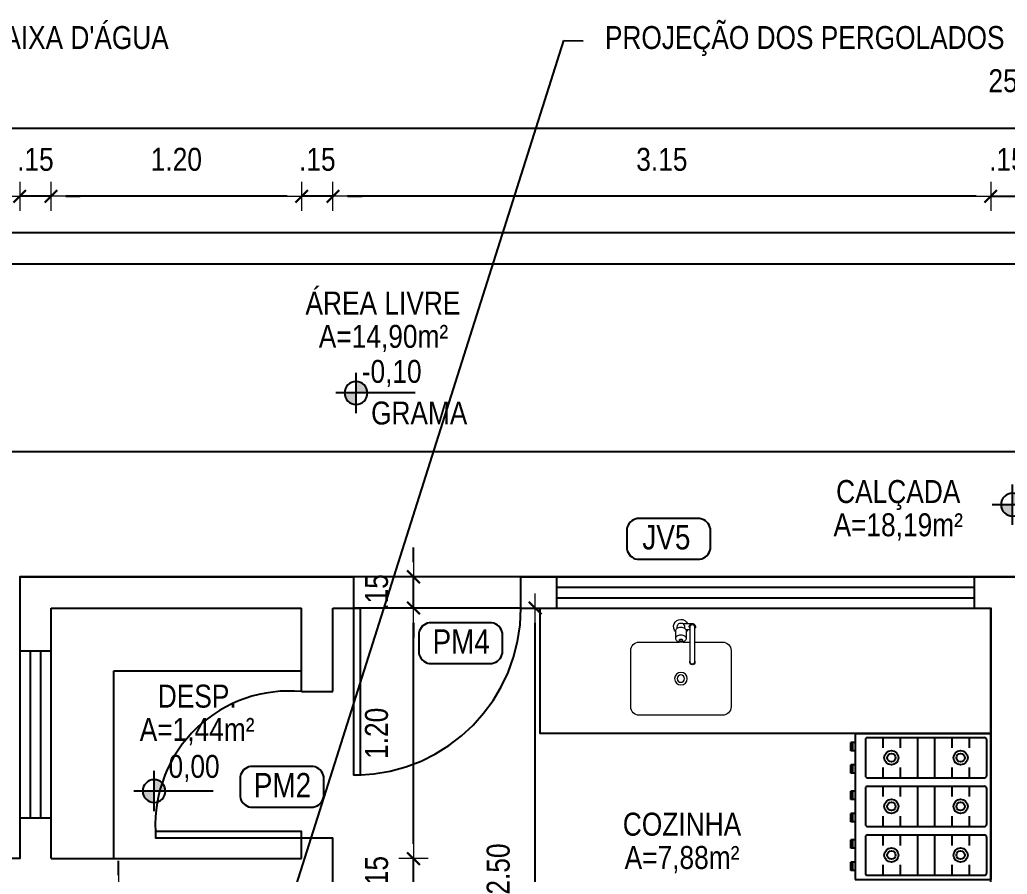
# Model space of a CAD drawing. Header units: millimetres. Extents: x -677 to -23, y -135 to 1112.
# Drawn here: x -56.396 to -51.667, y 846.009 to 850.103 of the extents above; entities that cross this region are included whole.
import ezdxf
from ezdxf.enums import TextEntityAlignment as Align

# ---------------------------------------------------------------- set-up
doc = ezdxf.new("R2010")
doc.units = ezdxf.units.MM
doc.header["$LTSCALE"] = 20
doc.header["$MEASUREMENT"] = 0
doc.header["$PDSIZE"] = -5
doc.linetypes.add('CONTINU', pattern=[0])
doc.linetypes.add('HIDDEN2', pattern=[0.1875, 0.125, -0.0625])
doc.layers.get('0').update_dxf_attribs({"linetype": 'CONTINUOUS'})
doc.layers.get('Defpoints').update_dxf_attribs({"linetype": 'CONTINUOUS'})
for name, color, linetype in [('a-pem-m', 6, 'CONTINUOUS'), ('COTA', 7, 'CONTINUOUS'), ('COZINHA', 6, 'CONTINUOUS'), ('DIVERSOS', 1, 'CONTINUOUS'), ('E-txt-g', 3, 'CONTINUOUS'), ('Layer1', 7, 'CONTINUOUS'), ('LAYER7', 4, 'CONTINUOUS')]:
    doc.layers.add(name, color=color, linetype=linetype)
for name, color, linetype, lineweight in [('E-Cta-W', 7, 'CONTINUOUS', 20), ('E-Lay-9', 9, 'CONTINUOUS', 9), ('E-Pen-C', 4, 'CONTINUOUS', 15), ('E-Pen-G', 3, 'CONTINUOUS', 30), ('E-Txt-W', 7, 'CONTINUOUS', 20)]:
    doc.layers.add(name, color=color, linetype=linetype, lineweight=lineweight)
doc.styles.add('F2', font='swissc.ttf')
doc.styles.add('REG60', font='romans.shx', dxfattribs={"width": 0.8, "height": 0.15})
doc.styles.add('REG80', font='romans.shx', dxfattribs={"width": 0.8, "height": 0.2})
doc.dimstyles.new('DIMENSION-1', dxfattribs={"dimtxt": 0.11, "dimasz": 0.07, "dimexe": 1, "dimexo": 0, "dimgap": 0.12, "dimtad": 1, "dimzin": 7, "dimdsep": 46, "dimtxsty": 'F2', "dimblk1": 'TRACO', "dimblk2": 'TRACO', "dimsah": 1, "dimcen": 1, "dimse1": 1, "dimse2": 1, "dimclrd": 256, "dimclre": 256, "dimclrt": 6, "dimadec": 0, "dimazin": 0, "dimtfac": 1, "dimtix": 1, "dimtmove": 2, "dimatfit": 3, "dimldrblk": 'TRACO', "dimfxl": 1, "dimtolj": 1, "dimtzin": 0, "dimarcsym": 0})
doc.dimstyles.get("Standard").update_dxf_attribs({"dimtxt": 0.18, "dimasz": 0.18, "dimexe": 0.18, "dimexo": 0.0625, "dimgap": 0.09, "dimtad": 0, "dimtih": 1, "dimtoh": 1, "dimdec": 4, "dimzin": 0, "dimdsep": 46, "dimtxsty": 'Standard', "dimcen": 0.09, "dimadec": 0, "dimazin": 0, "dimtfac": 1, "dimtdec": 4, "dimtofl": 0, "dimtmove": 0, "dimatfit": 3, "dimfxl": 1, "dimtolj": 1, "dimtzin": 0, "dimarcsym": 0})

# ---------------------------------------------------------------- blocks, each defined once
blk = doc.blocks.new('TXT-AMB75')
at = {"layer": 'E-txt-g', "style": 'REG80', "width": 0.8, "flags": 8}
blk.add_attdef('TXT', text='', height=0.2, dxfattribs=at).set_placement((0.0055, 0.2964), align=Align.CENTER)
at = {"layer": 'E-Txt-W', "style": 'REG60', "width": 0.8, "flags": 8}
blk.add_attdef('TXT', text='', height=0.15, dxfattribs=at).set_placement((0.0055, 0.0271), align=Align.CENTER)
blk = doc.blocks.new('TRACO')
at = {"layer": 'E-Pen-C'}
for p, q in [((0, 1), (0, -1)), ((-1, 0), (1, 0))]:
    blk.add_line(p, q, dxfattribs=at)
at = {"layer": 'E-Pen-G'}
blk.add_line((-0.424, -0.424), (0.424, 0.424), dxfattribs=at)
blk = doc.blocks.new('*D358')
at = {"color": 4, "lineweight": -2}
blk.add_line((-58.1747, 849.2568), (-56.466, 849.2568), dxfattribs=at)
at = {"layer": 'Defpoints', "color": 0, "linetype": 'Continuous'}
for p in [(-56.396, 849.2568), (-58.2447, 847.434), (-56.396, 847.434)]:
    blk.add_point(p, dxfattribs=at)
at = {"color": 4, "linetype": 'Continuous', "lineweight": -2, "xscale": 0.07, "yscale": 0.07, "zscale": 0.07, "rotation": 180}
blk.add_blockref('TRACO', (-58.2447, 849.2568), dxfattribs=at)
at = {"color": 4, "linetype": 'Continuous', "lineweight": -2, "xscale": 0.07, "yscale": 0.07, "zscale": 0.07}
blk.add_blockref('TRACO', (-56.396, 849.2568), dxfattribs=at)
at = {"color": 4, "linetype": 'Continuous', "insert": (-57.3203, 849.4333), "char_height": 0.11, "attachment_point": 5, "style": 'F2'}
blk.add_mtext('\\A1;1.85', dxfattribs=at)
blk = doc.blocks.new('*D359')
at = {"color": 4, "lineweight": -2}
for p, q in [((-51.816, 849.2568), (-51.886, 849.2568)), ((-51.746, 849.2568), (-51.586, 849.2568)), ((-51.516, 849.2568), (-51.446, 849.2568))]:
    blk.add_line(p, q, dxfattribs=at)
at = {"layer": 'Defpoints', "color": 0, "linetype": 'Continuous'}
for p in [(-51.586, 849.2568), (-51.746, 847.284), (-51.586, 847.284)]:
    blk.add_point(p, dxfattribs=at)
at = {"color": 4, "linetype": 'Continuous', "lineweight": -2, "xscale": 0.07, "yscale": 0.07, "zscale": 0.07}
blk.add_blockref('TRACO', (-51.746, 849.2568), dxfattribs=at)
at = {"color": 4, "linetype": 'Continuous', "lineweight": -2, "xscale": 0.07, "yscale": 0.07, "zscale": 0.07, "rotation": 180}
blk.add_blockref('TRACO', (-51.586, 849.2568), dxfattribs=at)
at = {"color": 4, "linetype": 'Continuous', "insert": (-51.666, 849.4333), "char_height": 0.11, "attachment_point": 5, "style": 'F2'}
blk.add_mtext('\\A1;.15', dxfattribs=at)
blk = doc.blocks.new('Fogão03_6')
at = {"layer": 'a-pem-m', "color": 8}
for p, q in [((-0.35, -0.65), (-0.35, 0)), ((-0.35, 0), (0.35, 0)), ((-0.35, 0), (0.35, 0)), ((-0.35, -0.65), (-0.35, 0)), ((-0.33, -0.59), (-0.33, -0.03)), ((-0.33, -0.59), (-0.33, -0.03)), ((-0.32, -0.02), (-0.1467, -0.02)), ((-0.32, -0.02), (-0.1467, -0.02)), ((-0.1367, -0.59), (-0.1367, -0.03)), ((-0.1367, -0.59), (-0.1367, -0.03)), ((-0.0967, -0.59), (-0.0967, -0.03)), ((-0.0967, -0.59), (-0.0967, -0.03)), ((-0.0867, -0.02), (0.0867, -0.02)), ((-0.0867, -0.02), (0.0867, -0.02)), ((0.0967, -0.59), (0.0967, -0.03)), ((0.0967, -0.59), (0.0967, -0.03)), ((0.1367, -0.59), (0.1367, -0.03)), ((0.1367, -0.59), (0.1367, -0.03)), ((0.1467, -0.02), (0.32, -0.02)), ((0.1467, -0.02), (0.32, -0.02)), ((0.33, -0.59), (0.33, -0.03)), ((0.33, -0.59), (0.33, -0.03)), ((0.35, -0.65), (0.35, 0)), ((0.35, -0.65), (0.35, 0)), ((-0.33, -0.1029), (-0.28, -0.1029)), ((-0.33, -0.1029), (-0.28, -0.1029)), ((-0.1867, -0.1029), (-0.1367, -0.1029)), ((-0.1867, -0.1029), (-0.1367, -0.1029)), ((-0.0967, -0.1029), (-0.0467, -0.1029)), ((-0.0967, -0.1029), (-0.0467, -0.1029)), ((0.0467, -0.1029), (0.0967, -0.1029)), ((0.0467, -0.1029), (0.0967, -0.1029)), ((0.1367, -0.1029), (0.1867, -0.1029)), ((0.1367, -0.1029), (0.1867, -0.1029)), ((0.28, -0.1029), (0.33, -0.1029)), ((0.28, -0.1029), (0.33, -0.1029)), ((-0.33, -0.1857), (-0.28, -0.1857)), ((-0.33, -0.1857), (-0.28, -0.1857)), ((-0.1867, -0.1857), (-0.1367, -0.1857)), ((-0.1867, -0.1857), (-0.1367, -0.1857)), ((-0.0967, -0.1857), (-0.0467, -0.1857)), ((-0.0967, -0.1857), (-0.0467, -0.1857)), ((0.0467, -0.1857), (0.0967, -0.1857)), ((0.0467, -0.1857), (0.0967, -0.1857)), ((0.1367, -0.1857), (0.1867, -0.1857)), ((0.1367, -0.1857), (0.1867, -0.1857)), ((0.28, -0.1857), (0.33, -0.1857)), ((0.28, -0.1857), (0.33, -0.1857)), ((-0.33, -0.2686), (-0.1367, -0.2686)), ((-0.33, -0.2686), (-0.1367, -0.2686)), ((-0.0967, -0.2686), (0.0967, -0.2686)), ((-0.0967, -0.2686), (0.0967, -0.2686)), ((0.1367, -0.2686), (0.33, -0.2686)), ((0.1367, -0.2686), (0.33, -0.2686)), ((-0.33, -0.3514), (-0.1367, -0.3514)), ((-0.33, -0.3514), (-0.1367, -0.3514)), ((-0.0967, -0.3514), (0.0967, -0.3514)), ((-0.0967, -0.3514), (0.0967, -0.3514)), ((0.1367, -0.3514), (0.33, -0.3514)), ((0.1367, -0.3514), (0.33, -0.3514)), ((-0.33, -0.4343), (-0.28, -0.4343)), ((-0.33, -0.4343), (-0.28, -0.4343)), ((-0.1867, -0.4343), (-0.1367, -0.4343)), ((-0.1867, -0.4343), (-0.1367, -0.4343)), ((-0.0967, -0.4343), (-0.0467, -0.4343)), ((-0.0967, -0.4343), (-0.0467, -0.4343)), ((0.0467, -0.4343), (0.0967, -0.4343)), ((0.0467, -0.4343), (0.0967, -0.4343)), ((0.1367, -0.4343), (0.1867, -0.4343)), ((0.1367, -0.4343), (0.1867, -0.4343)), ((0.28, -0.4343), (0.33, -0.4343)), ((0.28, -0.4343), (0.33, -0.4343)), ((-0.33, -0.5171), (-0.28, -0.5171)), ((-0.33, -0.5171), (-0.28, -0.5171)), ((-0.1867, -0.5171), (-0.1367, -0.5171)), ((-0.1867, -0.5171), (-0.1367, -0.5171)), ((-0.0967, -0.5171), (-0.0467, -0.5171)), ((-0.0967, -0.5171), (-0.0467, -0.5171)), ((0.0467, -0.5171), (0.0967, -0.5171)), ((0.0467, -0.5171), (0.0967, -0.5171)), ((0.1367, -0.5171), (0.1867, -0.5171)), ((0.1367, -0.5171), (0.1867, -0.5171)), ((0.28, -0.5171), (0.33, -0.5171)), ((0.28, -0.5171), (0.33, -0.5171)), ((-0.32, -0.6), (-0.1467, -0.6)), ((-0.32, -0.6), (-0.1467, -0.6)), ((-0.0867, -0.6), (0.0867, -0.6)), ((-0.0867, -0.6), (0.0867, -0.6)), ((0.1467, -0.6), (0.32, -0.6)), ((0.1467, -0.6), (0.32, -0.6)), ((-0.35, -0.65), (0.35, -0.65)), ((-0.35, -0.65), (0.35, -0.65)), ((-0.3068, -0.65), (-0.3068, -0.67)), ((-0.3068, -0.65), (-0.3068, -0.67)), ((-0.2669, -0.66), (-0.3068, -0.66)), ((-0.2669, -0.66), (-0.3068, -0.66)), ((-0.2669, -0.65), (-0.2669, -0.67)), ((-0.2669, -0.65), (-0.2669, -0.67)), ((-0.1998, -0.65), (-0.1998, -0.67)), ((-0.1998, -0.65), (-0.1998, -0.67)), ((-0.1599, -0.66), (-0.1998, -0.66)), ((-0.1599, -0.66), (-0.1998, -0.66)), ((-0.1599, -0.65), (-0.1599, -0.67)), ((-0.1599, -0.65), (-0.1599, -0.67)), ((-0.0734, -0.65), (-0.0734, -0.67)), ((-0.0734, -0.65), (-0.0734, -0.67)), ((-0.0335, -0.66), (-0.0734, -0.66)), ((-0.0335, -0.66), (-0.0734, -0.66)), ((-0.0335, -0.65), (-0.0335, -0.67)), ((-0.0335, -0.65), (-0.0335, -0.67)), ((0.0335, -0.65), (0.0335, -0.67)), ((0.0335, -0.65), (0.0335, -0.67)), ((0.0734, -0.66), (0.0335, -0.66)), ((0.0734, -0.66), (0.0335, -0.66)), ((0.0734, -0.65), (0.0734, -0.67)), ((0.0734, -0.65), (0.0734, -0.67)), ((0.1599, -0.65), (0.1599, -0.67)), ((0.1599, -0.65), (0.1599, -0.67)), ((0.1998, -0.66), (0.1599, -0.66)), ((0.1998, -0.66), (0.1599, -0.66)), ((0.1998, -0.65), (0.1998, -0.67)), ((0.1998, -0.65), (0.1998, -0.67)), ((0.2669, -0.65), (0.2669, -0.67)), ((0.2669, -0.65), (0.2669, -0.67)), ((0.3067, -0.66), (0.2669, -0.66)), ((0.3067, -0.66), (0.2669, -0.66)), ((0.3067, -0.65), (0.3067, -0.67)), ((0.3067, -0.65), (0.3067, -0.67)), ((-0.2669, -0.67), (-0.3068, -0.67)), ((-0.2669, -0.67), (-0.3068, -0.67)), ((-0.1599, -0.67), (-0.1998, -0.67)), ((-0.1599, -0.67), (-0.1998, -0.67)), ((-0.0335, -0.67), (-0.0734, -0.67)), ((-0.0335, -0.67), (-0.0734, -0.67)), ((0.0734, -0.67), (0.0335, -0.67)), ((0.0734, -0.67), (0.0335, -0.67)), ((0.1998, -0.67), (0.1599, -0.67)), ((0.1998, -0.67), (0.1599, -0.67)), ((0.3067, -0.67), (0.2669, -0.67)), ((0.3067, -0.67), (0.2669, -0.67))]:
    blk.add_line(p, q, dxfattribs=at)
for centre, radius in [((-0.2333, -0.1443), 0.0341), ((-0.2333, -0.1443), 0.0341), ((-0.2333, -0.1443), 0.02), ((-0.2333, -0.1443), 0.02), ((0, -0.1443), 0.0341), ((0, -0.1443), 0.0341), ((0, -0.1443), 0.02), ((0, -0.1443), 0.02), ((0.2333, -0.1443), 0.0341), ((0.2333, -0.1443), 0.0341), ((0.2333, -0.1443), 0.02), ((0.2333, -0.1443), 0.02), ((-0.2333, -0.4757), 0.0341), ((-0.2333, -0.4757), 0.0341), ((-0.2333, -0.4757), 0.02), ((-0.2333, -0.4757), 0.02), ((0, -0.4757), 0.0341), ((0, -0.4757), 0.0341), ((0, -0.4757), 0.02), ((0, -0.4757), 0.02), ((0.2333, -0.4757), 0.0341), ((0.2333, -0.4757), 0.0341), ((0.2333, -0.4757), 0.02), ((0.2333, -0.4757), 0.02)]:
    blk.add_circle(centre, radius, dxfattribs=at)
for centre, start, end in [((-0.32, -0.03), 89.9995, 179.9996), ((-0.32, -0.03), 89.9995, 179.9996), ((-0.1467, -0.03), 359.9996, 89.9995), ((-0.1467, -0.03), 359.9996, 89.9995), ((-0.0867, -0.03), 89.9995, 179.9996), ((-0.0867, -0.03), 89.9995, 179.9996), ((0.0867, -0.03), 359.9996, 89.9995), ((0.0867, -0.03), 359.9996, 89.9995), ((0.1467, -0.03), 89.9995, 179.9996), ((0.1467, -0.03), 89.9995, 179.9996), ((0.32, -0.03), 359.9996, 89.9995), ((0.32, -0.03), 359.9996, 89.9995), ((-0.32, -0.59), 179.9996, 269.9995), ((-0.32, -0.59), 179.9996, 269.9995), ((-0.1467, -0.59), 269.9995, 359.9996), ((-0.1467, -0.59), 269.9995, 359.9996), ((-0.0867, -0.59), 179.9996, 269.9995), ((-0.0867, -0.59), 179.9996, 269.9995), ((0.0867, -0.59), 269.9995, 359.9996), ((0.0867, -0.59), 269.9995, 359.9996), ((0.1467, -0.59), 179.9996, 269.9995), ((0.1467, -0.59), 179.9996, 269.9995), ((0.32, -0.59), 269.9995, 359.9996), ((0.32, -0.59), 269.9995, 359.9996)]:
    blk.add_arc(centre, 0.01, start, end, dxfattribs=at)
blk = doc.blocks.new('*D338')
at = {"color": 4, "lineweight": -2}
blk.add_line((-66.3793, 849.5838), (-41.5193, 849.5838), dxfattribs=at)
at = {"layer": 'Defpoints', "color": 0, "linetype": 'Continuous'}
for p in [(-41.4493, 849.5838), (-66.4493, 849.084), (-41.4493, 849.084)]:
    blk.add_point(p, dxfattribs=at)
at = {"color": 4, "linetype": 'Continuous', "lineweight": -2, "xscale": 0.07, "yscale": 0.07, "zscale": 0.07, "rotation": 180}
blk.add_blockref('TRACO', (-66.4493, 849.5838), dxfattribs=at)
at = {"color": 4, "linetype": 'Continuous', "lineweight": -2, "xscale": 0.07, "yscale": 0.07, "zscale": 0.07}
blk.add_blockref('TRACO', (-41.4493, 849.5838), dxfattribs=at)
at = {"color": 4, "linetype": 'Continuous', "insert": (-51.5993, 849.81), "char_height": 0.11, "attachment_point": 5, "style": 'F2'}
blk.add_mtext('\\A1;25.00', dxfattribs=at)
blk = doc.blocks.new('Cuba coz')
at = {"color": 8}
blk.add_line((7.5, -4.5), (7.5, -2.41), dxfattribs=at)
for points in [[(13.41, -6.5), (13.41, -20, 0.414214), (17.41, -24), (44.41, -24, 0.414214), (48.41, -20), (48.41, 20, 0.414214), (44.41, 24), (17.41, 24, 0.414214), (13.41, 20), (13.41, 0.74)], [(6.7, 1.75), (6, 1.75, 0.546464), (4.41, -0.73, -0.10784), (4.5, -1.15), (4.5, -5.5)], [(11.72, 2.5), (7.96, 2.5, 0.133256), (7.32, 2.33, 0.106756), (6.71, 1.77, 0.082828), (6.34, 0.99, 0.071352), (6.19, 0, 0.071352), (6.34, -0.99, 0.082828), (6.71, -1.77, 0.106756), (7.32, -2.33, 0.133256), (7.96, -2.5), (11.72, -2.5)], [(4.41, -0.73, 0.293273), (6, -1.75), (6.7, -1.75)], [(13.41, -1), (13.41, -4.5, 0.414214)]]:
    blk.add_lwpolyline(points, format="xyb", dxfattribs=at)
for points in [[(11.72, -2.5, 0.133256), (12.36, -2.33, 0.106756), (12.97, -1.77, 0.082828), (13.35, -0.99, 0.071352), (13.49, 0, 0.071352), (13.35, 0.99, 0.082828), (12.97, 1.77, 0.106756), (12.36, 2.33, 0.133256), (11.72, 2.5, 0.133256), (11.08, 2.33, 0.106756), (10.47, 1.77, 0.082828), (10.1, 0.99, 0.071352), (9.95, 0, 0.071352), (10.1, -0.99, 0.082828), (10.47, -1.77, 0.106756), (11.08, -2.33, 0.133256)], [(12.47, 0.75, 0.133256), (12.28, 0.7, 0.106756), (12.1, 0.53, 0.082828), (11.98, 0.3, 0.071352), (11.94, 0, 0.071352), (11.98, -0.3, 0.082828), (12.1, -0.53, 0.106756), (12.28, -0.7, 0.133256), (12.47, -0.75, 0.133256), (12.66, -0.7, 0.106756), (12.85, -0.53, 0.082828), (12.96, -0.3, 0.071352), (13, 0, 0.071352), (12.96, 0.3, 0.082828), (12.85, 0.53, 0.106756), (12.66, 0.7, 0.133256)], [(6, -6.5), (23, -6.5, 1), (23, -4.5), (6, -4.5, 1)]]:
    blk.add_lwpolyline(points, format="xyb", close=True, dxfattribs=at)
for radius in [3, 1.75]:
    blk.add_circle((30.91, 0), radius, dxfattribs=at)
for centre, radius, start, end in [((6, 0), 3.5, 45.5847, 244.6231), ((6, -5.5), 1.5, 41.8103, 318.1897), ((6, 0), 3.5, 295.3769, 314.4153), ((23, -5.5), 1.25, 233.1301, 126.8699)]:
    blk.add_arc(centre, radius, start, end, dxfattribs=at)
blk = doc.blocks.new('*D270')
at = {"color": 4, "lineweight": -2}
blk.add_line((-51.816, 849.2568), (-54.826, 849.2568), dxfattribs=at)
at = {"layer": 'Defpoints', "color": 0, "linetype": 'Continuous'}
for p in [(-54.896, 849.2568), (-54.896, 847.284), (-51.746, 847.284)]:
    blk.add_point(p, dxfattribs=at)
at = {"color": 4, "linetype": 'Continuous', "lineweight": -2, "xscale": 0.07, "yscale": 0.07, "zscale": 0.07, "rotation": 180}
blk.add_blockref('TRACO', (-54.896, 849.2568), dxfattribs=at)
at = {"color": 4, "linetype": 'Continuous', "lineweight": -2, "xscale": 0.07, "yscale": 0.07, "zscale": 0.07}
blk.add_blockref('TRACO', (-51.746, 849.2568), dxfattribs=at)
at = {"color": 4, "linetype": 'Continuous', "insert": (-53.321, 849.4333), "char_height": 0.11, "attachment_point": 5, "style": 'F2'}
blk.add_mtext('\\A1;3.15', dxfattribs=at)
blk = doc.blocks.new('*D271')
at = {"color": 4, "lineweight": -2}
for p, q in [((-55.116, 849.2568), (-55.186, 849.2568)), ((-54.896, 849.2568), (-55.046, 849.2568)), ((-54.826, 849.2568), (-54.756, 849.2568))]:
    blk.add_line(p, q, dxfattribs=at)
at = {"layer": 'Defpoints', "color": 0, "linetype": 'Continuous'}
for p in [(-55.046, 849.2568), (-55.046, 847.284), (-54.896, 847.284)]:
    blk.add_point(p, dxfattribs=at)
at = {"color": 4, "linetype": 'Continuous', "lineweight": -2, "xscale": 0.07, "yscale": 0.07, "zscale": 0.07}
blk.add_blockref('TRACO', (-55.046, 849.2568), dxfattribs=at)
at = {"color": 4, "linetype": 'Continuous', "lineweight": -2, "xscale": 0.07, "yscale": 0.07, "zscale": 0.07, "rotation": 180}
blk.add_blockref('TRACO', (-54.896, 849.2568), dxfattribs=at)
at = {"color": 4, "linetype": 'Continuous', "insert": (-54.971, 849.4333), "char_height": 0.11, "attachment_point": 5, "style": 'F2'}
blk.add_mtext('\\A1;.15', dxfattribs=at)
blk = doc.blocks.new('*D272')
at = {"color": 4, "lineweight": -2}
blk.add_line((-55.116, 849.2568), (-56.176, 849.2568), dxfattribs=at)
at = {"layer": 'Defpoints', "color": 0, "linetype": 'Continuous'}
for p in [(-56.246, 849.2568), (-56.246, 847.284), (-55.046, 847.284)]:
    blk.add_point(p, dxfattribs=at)
at = {"color": 4, "linetype": 'Continuous', "lineweight": -2, "xscale": 0.07, "yscale": 0.07, "zscale": 0.07, "rotation": 180}
blk.add_blockref('TRACO', (-56.246, 849.2568), dxfattribs=at)
at = {"color": 4, "linetype": 'Continuous', "lineweight": -2, "xscale": 0.07, "yscale": 0.07, "zscale": 0.07}
blk.add_blockref('TRACO', (-55.046, 849.2568), dxfattribs=at)
at = {"color": 4, "linetype": 'Continuous', "insert": (-55.646, 849.4334), "char_height": 0.11, "attachment_point": 5, "style": 'F2'}
blk.add_mtext('\\A1;1.20', dxfattribs=at)
blk = doc.blocks.new('*D273')
at = {"color": 4, "lineweight": -2}
for p, q in [((-56.466, 849.2568), (-56.536, 849.2568)), ((-56.246, 849.2568), (-56.396, 849.2568)), ((-56.176, 849.2568), (-56.106, 849.2568))]:
    blk.add_line(p, q, dxfattribs=at)
at = {"layer": 'Defpoints', "color": 0, "linetype": 'Continuous'}
for p in [(-56.396, 849.2568), (-56.396, 847.401), (-56.246, 847.284)]:
    blk.add_point(p, dxfattribs=at)
at = {"color": 4, "linetype": 'Continuous', "lineweight": -2, "xscale": 0.07, "yscale": 0.07, "zscale": 0.07}
blk.add_blockref('TRACO', (-56.396, 849.2568), dxfattribs=at)
at = {"color": 4, "linetype": 'Continuous', "lineweight": -2, "xscale": 0.07, "yscale": 0.07, "zscale": 0.07, "rotation": 180}
blk.add_blockref('TRACO', (-56.246, 849.2568), dxfattribs=at)
at = {"color": 4, "linetype": 'Continuous', "insert": (-56.321, 849.4333), "char_height": 0.11, "attachment_point": 5, "style": 'F2'}
blk.add_mtext('\\A1;.15', dxfattribs=at)
blk = doc.blocks.new('*D276')
at = {"color": 4, "lineweight": -2}
for p, q in [((-54.5103, 846.154), (-54.5103, 846.224)), ((-54.5103, 845.934), (-54.5103, 846.084)), ((-54.5103, 845.864), (-54.5103, 845.794))]:
    blk.add_line(p, q, dxfattribs=at)
at = {"layer": 'Defpoints', "color": 0, "linetype": 'Continuous'}
for p in [(-54.8554, 846.084), (-54.5103, 846.084), (-54.8554, 845.934)]:
    blk.add_point(p, dxfattribs=at)
at = {"color": 4, "linetype": 'Continuous', "lineweight": -2, "xscale": 0.07, "yscale": 0.07, "zscale": 0.07}
for p, rotation in [((-54.5103, 846.084), 270), ((-54.5103, 845.934), 90)]:
    blk.add_blockref('TRACO', p, dxfattribs=dict(at, rotation=rotation))
at = {"color": 4, "linetype": 'Continuous', "insert": (-54.6868, 846.009), "char_height": 0.11, "attachment_point": 5, "rotation": 90, "style": 'F2'}
blk.add_mtext('\\A1;.15', dxfattribs=at)
blk = doc.blocks.new('*D277')
at = {"color": 4, "lineweight": -2}
blk.add_line((-54.5103, 846.154), (-54.5103, 847.214), dxfattribs=at)
at = {"layer": 'Defpoints', "color": 0, "linetype": 'Continuous'}
for p in [(-54.8554, 847.284), (-54.5103, 847.284), (-54.8554, 846.084)]:
    blk.add_point(p, dxfattribs=at)
at = {"color": 4, "linetype": 'Continuous', "lineweight": -2, "xscale": 0.07, "yscale": 0.07, "zscale": 0.07}
for p, rotation in [((-54.5103, 847.284), 90), ((-54.5103, 846.084), 270)]:
    blk.add_blockref('TRACO', p, dxfattribs=dict(at, rotation=rotation))
at = {"color": 4, "linetype": 'Continuous', "insert": (-54.6869, 846.684), "char_height": 0.11, "attachment_point": 5, "rotation": 90, "style": 'F2'}
blk.add_mtext('\\A1;1.20', dxfattribs=at)
blk = doc.blocks.new('*D278')
at = {"color": 4, "lineweight": -2}
for p, q in [((-54.5103, 847.504), (-54.5103, 847.574)), ((-54.5103, 847.284), (-54.5103, 847.434)), ((-54.5103, 847.214), (-54.5103, 847.144))]:
    blk.add_line(p, q, dxfattribs=at)
at = {"layer": 'Defpoints', "color": 0, "linetype": 'Continuous'}
for p in [(-54.8554, 847.434), (-54.5103, 847.434), (-54.8554, 847.284)]:
    blk.add_point(p, dxfattribs=at)
at = {"color": 4, "linetype": 'Continuous', "lineweight": -2, "xscale": 0.07, "yscale": 0.07, "zscale": 0.07}
for p, rotation in [((-54.5103, 847.434), 270), ((-54.5103, 847.284), 90)]:
    blk.add_blockref('TRACO', p, dxfattribs=dict(at, rotation=rotation))
at = {"color": 4, "linetype": 'Continuous', "insert": (-54.6868, 847.359), "char_height": 0.11, "attachment_point": 5, "rotation": 90, "style": 'F2'}
blk.add_mtext('\\A1;.15', dxfattribs=at)
blk = doc.blocks.new('*D279')
at = {"color": 4, "lineweight": -2}
blk.add_line((-53.9276, 844.854), (-53.9276, 847.214), dxfattribs=at)
at = {"layer": 'Defpoints', "color": 0, "linetype": 'Continuous'}
for p in [(-54.8884, 847.284), (-53.9276, 847.284), (-54.8884, 844.784)]:
    blk.add_point(p, dxfattribs=at)
at = {"color": 4, "linetype": 'Continuous', "lineweight": -2, "xscale": 0.07, "yscale": 0.07, "zscale": 0.07}
for p, rotation in [((-53.9276, 847.284), 90), ((-53.9276, 844.784), 270)]:
    blk.add_blockref('TRACO', p, dxfattribs=dict(at, rotation=rotation))
at = {"color": 4, "linetype": 'Continuous', "insert": (-54.1041, 846.034), "char_height": 0.11, "attachment_point": 5, "rotation": 90, "style": 'F2'}
blk.add_mtext('\\A1;2.50', dxfattribs=at)
blk = doc.blocks.new('NIVEL')
at = {"layer": 'DIVERSOS'}
h = blk.add_hatch(color=7, dxfattribs=at)
h.paths.add_polyline_path([(0, 0.137, 0.414214), (-0.137, 0), (0, 0)])
h.paths.add_polyline_path([(0, 0), (0, -0.137, 0.414214), (0.137, 0)])
at = {"layer": 'DIVERSOS', "color": 7}
for p, q in [((0, 0.242), (0, -0.242)), ((0.709, 0), (-0.242, 0))]:
    blk.add_line(p, q, dxfattribs=at)
blk.add_circle((0, 0), 0.137, dxfattribs=at)
blk = doc.blocks.new('*D649')
at = {"color": 4, "lineweight": -2}
for p, q in [((-55.9227, 846.004), (-55.9227, 846.074)), ((-55.9227, 845.534), (-55.9227, 845.934)), ((-55.9227, 845.464), (-55.9227, 845.394))]:
    blk.add_line(p, q, dxfattribs=at)
at = {"layer": 'Defpoints', "color": 0, "linetype": 'Continuous'}
for p in [(-56.246, 845.934), (-55.9227, 845.934), (-56.246, 845.534)]:
    blk.add_point(p, dxfattribs=at)
at = {"color": 4, "linetype": 'Continuous', "lineweight": -2, "xscale": 0.07, "yscale": 0.07, "zscale": 0.07}
for p, rotation in [((-55.9227, 845.934), 270), ((-55.9227, 845.534), 90)]:
    blk.add_blockref('TRACO', p, dxfattribs=dict(at, rotation=rotation))
at = {"color": 4, "linetype": 'Continuous', "insert": (-56.0991, 845.734), "char_height": 0.11, "attachment_point": 5, "rotation": 90, "style": 'F2'}
blk.add_mtext('\\A1;.40', dxfattribs=at)

msp = doc.modelspace()

# ---------------------------------------------------------------- linework, layer by layer
at = {"color": 5, "linetype": 'Continuous'}
for p, q in [((-66.4493, 849.084), (-41.4493, 849.084)), ((-66.2993, 848.934), (-41.5993, 848.934)), ((-56.396, 847.434), (-54.796, 847.434)), ((-54.796, 847.284), (-54.796, 847.434)), ((-53.996, 847.434), (-50.8376, 847.434)), ((-53.996, 847.284), (-53.996, 847.434)), ((-56.246, 847.284), (-55.046, 847.284)), ((-56.246, 846.084), (-56.246, 847.284)), ((-55.046, 846.884), (-55.046, 847.284)), ((-54.896, 847.284), (-54.796, 847.284)), ((-54.896, 846.884), (-54.896, 847.284)), ((-53.996, 847.284), (-51.746, 847.284)), ((-52.8938, 847.284), (-51.746, 847.284)), ((-51.746, 844.784), (-51.746, 847.284)), ((-55.046, 846.884), (-54.896, 846.884)), ((-55.046, 846.084), (-55.046, 846.184)), ((-55.046, 846.184), (-54.896, 846.184)), ((-54.896, 843.134), (-54.896, 846.184)), ((-56.246, 846.084), (-55.046, 846.084))]:
    msp.add_line(p, q, dxfattribs=at)
at = {"color": 8, "linetype": 'Continuous'}
msp.add_line((-53.996, 847.284), (-54.796, 847.284), dxfattribs=at)
at = {"color": 8, "linetype": 'Continuous', "flags": 128}
msp.add_lwpolyline([(-63.2982, 847.434), (-63.2982, 842.084), (-51.5893, 842.084), (-51.5893, 843.434), (-50.7393, 843.434), (-50.7393, 842.084), (-44.5893, 842.084), (-44.5893, 845.384), (-47.9393, 845.384), (-47.9393, 847.434), (-56.396, 847.434), (-56.396, 846.084), (-58.2447, 846.084), (-58.2447, 847.434), (-63.2982, 847.434)], dxfattribs=at)
at = {"color": 8, "linetype": 'CONTINU'}
msp.add_lwpolyline([(-51.746, 846.684), (-53.9036, 846.684), (-53.9036, 847.284), (-51.746, 847.284)], close=True, dxfattribs=at)
at = {"layer": 'COTA', "color": 8, "linetype": 'Continuous'}
for p, q in [((-63.8982, 848.034), (-47.3393, 848.034)), ((-55.946, 846.984), (-55.046, 846.984)), ((-55.946, 846.084), (-55.946, 846.984))]:
    msp.add_line(p, q, dxfattribs=at)
at = {"layer": 'COTA', "color": 7, "linetype": 'HIDDEN2'}
for p, q in [((-53.8245, 847.284), (-53.8245, 847.434)), ((-51.8245, 847.284), (-51.8245, 847.434)), ((-53.8245, 847.384), (-51.8245, 847.384)), ((-53.8245, 847.334), (-51.8245, 847.334)), ((-56.246, 847.0778), (-56.396, 847.0778)), ((-56.346, 847.0778), (-56.346, 846.2778)), ((-56.296, 847.0778), (-56.296, 846.2778)), ((-56.246, 846.2778), (-56.396, 846.2778))]:
    msp.add_line(p, q, dxfattribs=at)
at = {"layer": 'COTA', "color": 4, "linetype": 'Continuous'}
for points in [[(-53.0885, 847.6631, 0.331371), (-53.1385, 847.7131), (-53.4388, 847.7128, 0.332506), (-53.4888, 847.6631), (-53.4888, 847.5684, 0.330378), (-53.4388, 847.5181), (-53.1385, 847.5184, 0.331371), (-53.0885, 847.5684)], [(-54.0845, 847.1636, 0.331371), (-54.1345, 847.2136), (-54.4348, 847.2133, 0.332506), (-54.4848, 847.1636), (-54.4848, 847.0689, 0.330378), (-54.4348, 847.0186), (-54.1345, 847.0189, 0.331371), (-54.0845, 847.0689)], [(-54.9403, 846.4753, 0.331371), (-54.9903, 846.5253), (-55.2905, 846.525, 0.332506), (-55.3406, 846.4753), (-55.3406, 846.3807, 0.330378), (-55.2906, 846.3304), (-54.9903, 846.3307, 0.331371), (-54.9403, 846.3807)]]:
    msp.add_lwpolyline(points, format="xyb", close=True, dxfattribs=at)
at = {"layer": 'COTA', "color": 7, "linetype": 'Continuous'}
for points in [[(-54.796, 847.284), (-54.766, 847.284), (-54.766, 846.484), (-54.796, 846.484)], [(-55.046, 846.184), (-55.046, 846.214), (-55.746, 846.214), (-55.746, 846.184)]]:
    msp.add_lwpolyline(points, close=True, dxfattribs=at)
at = {"layer": 'COTA', "color": 8, "linetype": 'HIDDEN2'}
for centre, radius, start, end in [((-54.7961, 847.284), 0.8001, 271.0844, 0), ((-55.1059, 846.246), 0.6408, 84.6305, 182.8606)]:
    msp.add_arc(centre, radius, start, end, dxfattribs=at)

# ---------------------------------------------------------------- block references
ref = msp.add_blockref('TXT-AMB75', (-54.6586, 848.4743), dxfattribs=dict(xscale=0.7290000000000001, yscale=0.7290000000000001, zscale=0.7290000000000001))
ref.add_attrib('TXT', 'ÁREA LIVRE', dxfattribs={"layer": 'E-txt-g', "color": 2, "height": 0.11, "style": 'F2'}).set_placement((-54.6567, 848.6904), align=Align.CENTER)
ref.add_attrib('TXT', 'A=14,90m²', dxfattribs={"layer": 'E-Txt-W', "height": 0.11, "style": 'F2'}).set_placement((-54.6541, 848.531), align=Align.CENTER)
ref = msp.add_blockref('TXT-AMB75', (-52.1936, 847.5715), dxfattribs=dict(xscale=0.7290000000000001, yscale=0.7290000000000001, zscale=0.7290000000000001))
ref.add_attrib('TXT', 'CALÇADA', dxfattribs={"layer": 'E-txt-g', "color": 2, "height": 0.11, "style": 'F2'}).set_placement((-52.1891, 847.7876), align=Align.CENTER)
ref.add_attrib('TXT', 'A=18,19m²', dxfattribs={"layer": 'E-Txt-W', "height": 0.11, "style": 'F2'}).set_placement((-52.1891, 847.6282), align=Align.CENTER)
ref = msp.add_blockref('TXT-AMB75', (-55.5511, 846.5912), dxfattribs=dict(xscale=0.7290000000000001, yscale=0.7290000000000001, zscale=0.7290000000000001))
ref.add_attrib('TXT', 'DESP.', dxfattribs={"layer": 'E-txt-g', "color": 2, "height": 0.11, "style": 'F2'}).set_placement((-55.5459, 846.8073), align=Align.CENTER)
ref.add_attrib('TXT', 'A=1,44m²', dxfattribs={"layer": 'E-Txt-W', "height": 0.11, "style": 'F2'}).set_placement((-55.5466, 846.6478), align=Align.CENTER)
ref = msp.add_blockref('TXT-AMB75', (-53.229, 845.9777), dxfattribs=dict(xscale=0.7290000000000001, yscale=0.7290000000000001, zscale=0.7290000000000001))
ref.add_attrib('TXT', 'COZINHA', dxfattribs={"layer": 'E-txt-g', "color": 2, "height": 0.11, "style": 'F2'}).set_placement((-53.2245, 846.1938), align=Align.CENTER)
ref.add_attrib('TXT', 'A=7,88m²', dxfattribs={"layer": 'E-Txt-W', "height": 0.11, "style": 'F2'}).set_placement((-53.2245, 846.0343), align=Align.CENTER)
at = {"layer": 'COZINHA', "linetype": 'Continuous', "rotation": 270}
msp.add_blockref('Fogão03_6', (-51.746, 846.334), dxfattribs=at)
at = {"layer": 'E-Lay-9', "color": 8, "xscale": -0.01000000000021828, "yscale": 0.01000000000021828, "zscale": 0.01, "rotation": 90}
msp.add_blockref('Cuba coz', (-53.2298, 847.2552, -6.3346), dxfattribs=at)
at = {"layer": 'LAYER7', "color": 7, "linetype": 'Continuous', "xscale": -0.3985866620477118, "yscale": 0.3985866620477118, "zscale": 0.3985866620477118, "rotation": 180}
for p in [(-54.7856, 848.3146), (-51.6421, 847.7796), (-55.7526, 846.4075)]:
    msp.add_blockref('NIVEL', p, dxfattribs=at)

# ---------------------------------------------------------------- texts
at = {"layer": 'E-Cta-W', "color": 4, "style": 'F2'}
for s, p in [("ESCADA DE ACESSO PARA À CAIXA D'ÁGUA", (-58.381, 849.9628)), ('PROJEÇÃO DOS PERGOLADOS', (-53.5936, 849.9628))]:
    msp.add_text(s, height=0.109719, dxfattribs=at).set_placement(p)
at = {"layer": 'Layer1', "color": 7, "linetype": 'Continuous', "style": 'F2'}
for s, p in [('-0,10', (-54.758, 848.473)), ('GRAMA', (-54.7134, 848.2735)), ('0,00', (-55.6835, 846.5805))]:
    msp.add_text(s, height=0.10972, dxfattribs=at).set_placement(p, align=Align.TOP_LEFT)
at = {"layer": 'Layer1', "color": 4, "linetype": 'Continuous', "style": 'F2'}
for s, p in [('JV5', (-53.4144, 847.6818, 1.712)), ('PM4', (-54.4191, 847.1823, 1.712)), ('PM2', (-55.2749, 846.494, 1.712))]:
    msp.add_text(s, height=0.11659, dxfattribs=at).set_placement(p, align=Align.TOP_LEFT)

# ---------------------------------------------------------------- dimensions: what is measured, and where the dimension line sits
at = {"color": 8, "linetype": 'Continuous'}
dim = msp.add_linear_dim(base=(-41.4493, 849.5838), p1=(-66.4493, 849.084), p2=(-41.4493, 849.084), dimstyle='DIMENSION-1', override={"dimclrd": 4, "dimclrt": 4, "dimadec": 8, "dimfxl": 0.5, "dimfxlon": 1}, dxfattribs=at)
dim.commit()
dim.dimension.update_dxf_attribs({"geometry": '*D338', "text_midpoint": (-51.5993, 849.81), "dimtype": 160})
dim = msp.add_linear_dim(base=(-56.396, 849.2568), p1=(-58.2447, 847.434), p2=(-56.396, 847.434), dimstyle='DIMENSION-1', override={"dimclrd": 4, "dimclrt": 4, "dimadec": 8, "dimfxl": 0.5, "dimfxlon": 1}, dxfattribs=at)
dim.commit()
dim.dimension.update_dxf_attribs({"geometry": '*D358', "text_midpoint": (-57.3203, 849.4333)})
for base, p1, p2, angle, picture, middle in [((-56.396, 849.2568), (-56.246, 847.284), (-56.396, 847.401), 180, '*D273', (-56.321, 849.4333)), ((-56.246, 849.2568), (-55.046, 847.284), (-56.246, 847.284), 180, '*D272', (-55.646, 849.4334)), ((-55.046, 849.2568), (-54.896, 847.284), (-55.046, 847.284), 180, '*D271', (-54.971, 849.4333)), ((-54.896, 849.2568), (-51.746, 847.284), (-54.896, 847.284), 180, '*D270', (-53.321, 849.4333)), ((-54.5103, 847.434), (-54.8554, 847.284), (-54.8554, 847.434), 90, '*D278', (-54.6868, 847.359)), ((-53.9276, 847.284), (-54.8884, 844.784), (-54.8884, 847.284), 90, '*D279', (-54.1041, 846.034)), ((-54.5103, 847.284), (-54.8554, 846.084), (-54.8554, 847.284), 90, '*D277', (-54.6869, 846.684)), ((-54.5103, 846.084), (-54.8554, 845.934), (-54.8554, 846.084), 90, '*D276', (-54.6868, 846.009)), ((-55.9227, 845.934), (-56.246, 845.534), (-56.246, 845.934), 90, '*D649', (-56.0991, 845.734))]:
    dim = msp.add_linear_dim(base=base, p1=p1, p2=p2, angle=angle, dimstyle='DIMENSION-1', override={"dimclrd": 4, "dimclrt": 4, "dimadec": 8, "dimfxl": 0.5, "dimfxlon": 1}, dxfattribs=at)
    dim.commit()
    dim.dimension.update_dxf_attribs({"geometry": picture, "text_midpoint": middle})
dim = msp.add_linear_dim(base=(-51.586, 849.2568), p1=(-51.746, 847.284), p2=(-51.586, 847.284), text='.15', dimstyle='DIMENSION-1', override={"dimclrd": 4, "dimclrt": 4, "dimadec": 8, "dimfxl": 0.5, "dimfxlon": 1}, dxfattribs=at)
dim.commit()
dim.dimension.update_dxf_attribs({"geometry": '*D359', "text_midpoint": (-51.666, 849.4333)})

# ---------------------------------------------------------------- leaders
at = {"layer": 'E-Cta-W', "color": 4}
msp.add_leader([(-55.1571, 845.6888), (-53.7908, 850.0036), (-53.698, 850.0019)], dimstyle='Standard', dxfattribs=at)

doc.saveas('drawing.dxf')
